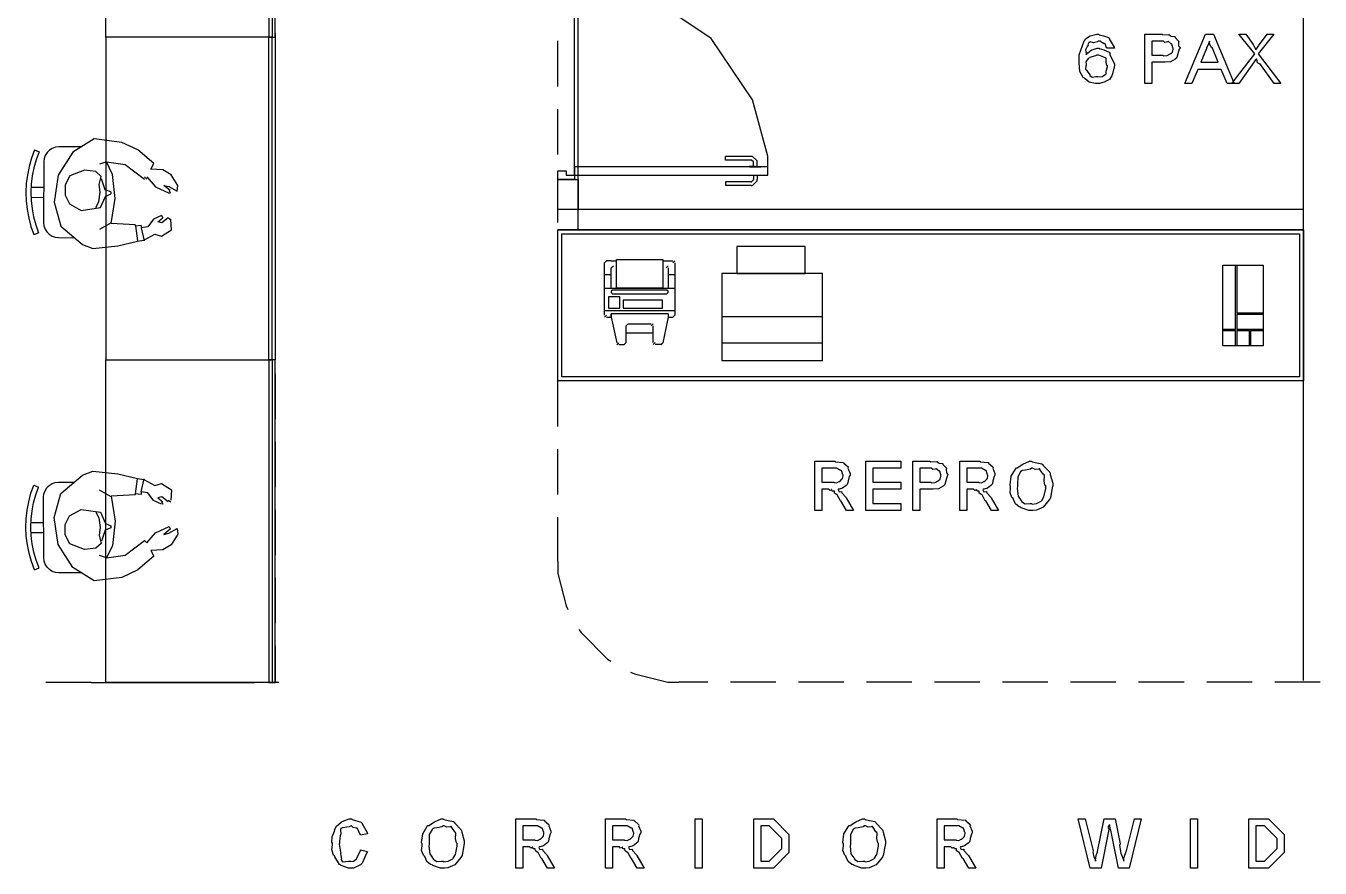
# Model space of a CAD drawing. Extents: x 0 to 23.4, y 0 to 16.5.
# Drawn here: x 4.018 to 5.703, y 8.225 to 9.321 of the extents above; entities that cross this region are included whole.
import ezdxf

# ---------------------------------------------------------------- set-up
doc = ezdxf.new("R2010")
doc.units = 0
doc.layers.get('0').update_dxf_attribs({"linetype": 'CONTINUOUS'})

msp = doc.modelspace()

# ---------------------------------------------------------------- linework, layer by layer
at = {"color": 0}
for points in [[(4.73699, 9.0561), (4.73665, 13.0203)], [(5.68158, 8.46924), (5.68158, 13.0227)], [(4.12207, 9.30664), (4.12207, 9.72657)], [(4.3386, 9.72657), (4.3386, 9.30664)], [(4.9841, 9.12717), (4.9841, 9.15169), (4.96431, 9.2251), (4.91043, 9.30501), (4.83046, 9.35894), (4.75706, 9.37869), (4.73258, 9.37869)], [(4.73258, 9.12717), (4.73258, 9.37869)], [(4.12207, 9.30664), (4.12207, 8.88672)], [(4.3386, 9.30664), (4.12207, 9.30664)], [(4.3386, 9.30664), (4.12207, 9.30664)], [(4.33464, 9.30664), (4.3386, 9.30664)], [(4.33464, 9.30664), (4.3386, 9.30664)], [(4.3386, 8.88672), (4.3386, 9.30664)], [(4.34326, 9.2525), (4.34326, 9.31153)], [(4.71072, 9.24274), (4.71072, 9.30181)], [(4.34326, 9.1639), (4.34326, 9.22299)], [(4.71072, 9.15419), (4.71072, 9.21322)], [(4.10704, 9.17443), (4.0791, 9.15701)], [(4.14324, 9.16976), (4.10704, 9.17443)], [(4.16407, 9.16004), (4.14324, 9.16976)], [(4.02919, 9.15989), (4.02533, 9.14931), (4.02225, 9.1384), (4.02007, 9.12733), (4.01867, 9.11615), (4.01818, 9.10488), (4.01856, 9.09358), (4.01975, 9.08236), (4.02181, 9.07129), (4.02468, 9.06039), (4.02843, 9.04975)], [(4.03526, 9.15739), (4.03157, 9.14729), (4.02865, 9.13687), (4.02653, 9.12636), (4.02522, 9.11561), (4.02474, 9.10488), (4.02507, 9.09407), (4.02621, 9.08339), (4.02821, 9.07275), (4.03097, 9.06233), (4.0345, 9.05219)], [(4.02919, 9.15989), (4.03526, 9.15739)], [(4.06108, 9.1639), (4.05669, 9.16342), (4.05251, 9.16194), (4.04878, 9.15961), (4.04568, 9.15653), (4.04329, 9.15278), (4.04183, 9.14865), (4.04135, 9.14426)], [(4.0791, 9.15701), (4.06, 9.12706)], [(4.09006, 9.16385), (4.06108, 9.1639)], [(4.18457, 9.14242), (4.16407, 9.16004)], [(4.96224, 9.15147), (4.92899, 9.15147)], [(4.92899, 9.14665), (4.92899, 9.15147)], [(4.97011, 9.14356), (4.97011, 9.14556), (4.96419, 9.15147), (4.96224, 9.15147)], [(4.04135, 9.14426), (4.04118, 9.06554)], [(4.09451, 9.13357), (4.07536, 9.12636)], [(4.10906, 9.13194), (4.09451, 9.13357)], [(4.12321, 9.14442), (4.11399, 9.14128)], [(4.12321, 9.14442), (4.14757, 9.14085)], [(4.13086, 9.12819), (4.12321, 9.14442)], [(4.14757, 9.14085), (4.17242, 9.12185)], [(4.18072, 9.13476), (4.18457, 9.14242)], [(4.1964, 9.13385), (4.18072, 9.13476)], [(4.20719, 9.12744), (4.1964, 9.13385)], [(4.34332, 9.07536), (4.34326, 9.13439)], [(4.96224, 9.14665), (4.92899, 9.14665)], [(4.96039, 9.13813), (4.97504, 9.13813), (4.96039, 9.139)], [(4.96528, 9.14356), (4.96528, 9.14438), (4.963, 9.14665), (4.96224, 9.14665)], [(4.96528, 9.139), (4.96528, 9.14356)], [(4.97011, 9.139), (4.97011, 9.14356)], [(4.06, 9.12706), (4.05512, 9.09207)], [(4.07536, 9.12636), (4.06917, 9.11447)], [(4.11626, 9.12549), (4.10906, 9.13194)], [(4.11361, 9.11507), (4.11626, 9.12549)], [(4.12153, 9.10824), (4.11643, 9.12244)], [(4.13422, 9.09668), (4.13086, 9.12819)], [(4.17242, 9.12478), (4.17572, 9.12185)], [(4.17572, 9.12478), (4.18712, 9.11208)], [(4.21615, 9.11367), (4.20719, 9.12744)], [(4.71072, 9.0656), (4.71072, 9.12463)], [(4.96224, 9.11865), (4.92899, 9.11865)], [(4.92899, 9.11865), (4.92899, 9.11382)], [(4.96039, 9.12717), (4.97504, 9.12717), (4.96039, 9.12631)], [(4.96224, 9.11382), (4.96419, 9.11382), (4.97011, 9.11974), (4.97011, 9.12169)], [(4.96224, 9.11865), (4.963, 9.11865), (4.96528, 9.12093), (4.96528, 9.12169)], [(4.96528, 9.12631), (4.96528, 9.12169)], [(4.97011, 9.12631), (4.97011, 9.12169)], [(4.02474, 9.11143), (4.04129, 9.11139)], [(4.06917, 9.11447), (4.06912, 9.10101)], [(4.06912, 9.10101), (4.07476, 9.08963)], [(4.11317, 9.0925), (4.1149, 9.10482)], [(4.1149, 9.10482), (4.11361, 9.11507)], [(4.11513, 9.08485), (4.1219, 9.0995)], [(4.12858, 9.10558), (4.12153, 9.10824)], [(4.1219, 9.0995), (4.12896, 9.10271)], [(4.12858, 9.10558), (4.12896, 9.10271)], [(4.18712, 9.11208), (4.20486, 9.10374)], [(4.1976, 9.11387), (4.20415, 9.11236)], [(4.20617, 9.10715), (4.1976, 9.11387)], [(4.20415, 9.11236), (4.21496, 9.10618)], [(4.20486, 9.10715), (4.20617, 9.10374)], [(4.21496, 9.10618), (4.21615, 9.11367)], [(4.96224, 9.11382), (4.92899, 9.11382)], [(4.02474, 9.09831), (4.04124, 9.09825)], [(4.05512, 9.09207), (4.06386, 9.06088)], [(4.07476, 9.08963), (4.09028, 9.08132)], [(4.09028, 9.08132), (4.11513, 9.08485)], [(4.10915, 9.0849), (4.11317, 9.0925)], [(4.12939, 9.06429), (4.13422, 9.09668)], [(5.68158, 9.08242), (4.71072, 9.08236)], [(4.04118, 9.06554), (4.04167, 9.06114), (4.04313, 9.05697), (4.04546, 9.05322), (4.04856, 9.05013), (4.05231, 9.04775), (4.05643, 9.04628), (4.06082, 9.04579)], [(4.12901, 9.06494), (4.11421, 9.05621)], [(4.18425, 9.06972), (4.17714, 9.05968)], [(4.19493, 9.07465), (4.18425, 9.06972)], [(4.18983, 9.06629), (4.1964, 9.07167)], [(4.19536, 9.065), (4.18983, 9.06629)], [(4.19493, 9.07465), (4.1964, 9.07167)], [(4.20329, 9.07167), (4.19536, 9.065)], [(4.20329, 9.07167), (4.20697, 9.06922)], [(4.20757, 9.05583), (4.20697, 9.06922)], [(4.02843, 9.04975), (4.0345, 9.05219)], [(4.06386, 9.06088), (4.09174, 9.03689)], [(4.16032, 9.0625), (4.12939, 9.06429)], [(4.16032, 9.0625), (4.16043, 9.06088)], [(4.16808, 9.06174), (4.16043, 9.06088)], [(4.16108, 9.06125), (4.16342, 9.04161)], [(4.16808, 9.06174), (4.1684, 9.05849)], [(4.17714, 9.05968), (4.1684, 9.05849)], [(4.1684, 9.05849), (4.17199, 9.04172)], [(4.17156, 9.04238), (4.18608, 9.05018)], [(4.18608, 9.05018), (4.19456, 9.04769)], [(4.19456, 9.04769), (4.20757, 9.05583)], [(5.68158, 9.05615), (4.71072, 9.0561)], [(4.06082, 9.04579), (4.08143, 9.04574)], [(4.09174, 9.03689), (4.10542, 9.03162)], [(4.10542, 9.03162), (4.13807, 9.03521)], [(4.13807, 9.03521), (4.16331, 9.04107)], [(4.16331, 9.04107), (4.17156, 9.04238)], [(4.34332, 8.98676), (4.34332, 9.04579)], [(4.71072, 8.977), (4.71072, 9.03608)], [(4.77138, 9.01307), (4.77403, 9.01579)], [(4.78028, 9.01579), (4.77403, 9.01579)], [(4.78028, 9.01579), (4.787, 9.01579)], [(4.8476, 9.01579), (4.85433, 9.01579)], [(4.85433, 9.01579), (4.86057, 9.01579)], [(4.86057, 9.01307), (4.86322, 9.01579)], [(4.77138, 8.94482), (4.77138, 9.01307)], [(4.77138, 8.99794), (4.78028, 8.99794)], [(4.78028, 9.0064), (4.78299, 9.00906)], [(4.78028, 8.98008), (4.78028, 9.0064)], [(4.85161, 9.0064), (4.85433, 9.00906)], [(4.85433, 9.0064), (4.85433, 8.98008)], [(4.85433, 8.99794), (4.86322, 8.99794)], [(4.86322, 9.01307), (4.86322, 8.94482)], [(5.59304, 8.92643), (5.59304, 9.01014)], [(5.59462, 9.01014), (5.59462, 8.94769)], [(4.77138, 8.98008), (4.78028, 8.98008)], [(4.77653, 8.96864), (4.77653, 8.95394)], [(4.79124, 8.96864), (4.77653, 8.96864)], [(4.78239, 8.9776), (4.78179, 8.9776), (4.78017, 8.97597), (4.78017, 8.97537)], [(4.78017, 8.97537), (4.78017, 8.97499)], [(4.78017, 8.97499), (4.78017, 8.97444), (4.78179, 8.97276), (4.78239, 8.97276)], [(4.78028, 8.98008), (4.85433, 8.98008)], [(4.85194, 8.9776), (4.78239, 8.9776)], [(4.78239, 8.97276), (4.85194, 8.97276)], [(4.79124, 8.95394), (4.79124, 8.96864)], [(4.85417, 8.97537), (4.85417, 8.97597), (4.85249, 8.9776), (4.85194, 8.9776)], [(4.85194, 8.97276), (4.85249, 8.97276), (4.85417, 8.97444), (4.85417, 8.97499)], [(4.85417, 8.97499), (4.85417, 8.97537)], [(4.85433, 8.98008), (4.86322, 8.98008)], [(4.34332, 8.89817), (4.34332, 8.95725)], [(4.71072, 8.88846), (4.71072, 8.94749)], [(4.77138, 8.95107), (4.86322, 8.95107)], [(4.77653, 8.95394), (4.79124, 8.95394)], [(4.85433, 8.94683), (4.78028, 8.94683)], [(4.78028, 8.94683), (4.78028, 8.94239)], [(4.78028, 8.94239), (4.78028, 8.94683)], [(4.85433, 8.94683), (4.85433, 8.94239)], [(4.85433, 8.94683), (4.85433, 8.94239)], [(5.62907, 8.94769), (5.59462, 8.94769)], [(4.77138, 8.94217), (4.77403, 8.94482)], [(4.77403, 8.94217), (4.78033, 8.94217)], [(4.78028, 8.94239), (4.78733, 8.90881)], [(4.79964, 8.93099), (4.80231, 8.93365)], [(4.79964, 8.90935), (4.79964, 8.93099)], [(4.80231, 8.93365), (4.83231, 8.93365)], [(4.83231, 8.93099), (4.83496, 8.93365)], [(4.83496, 8.90935), (4.83496, 8.93099)], [(4.85433, 8.94239), (4.84728, 8.90881)], [(4.85428, 8.94217), (4.86057, 8.94217)], [(4.86057, 8.94217), (4.86322, 8.94482)], [(5.05544, 8.94254), (4.9241, 8.94254)], [(5.59462, 8.94612), (5.59462, 8.92643)], [(5.59462, 8.94612), (5.62907, 8.94612)], [(4.79964, 8.92171), (4.83496, 8.92171)], [(5.59304, 8.92643), (5.57661, 8.92643)], [(5.57661, 8.92486), (5.59304, 8.92486)], [(5.59304, 8.90517), (5.59304, 8.92486)], [(5.62907, 8.92643), (5.59462, 8.92643)], [(5.59462, 8.92486), (5.61106, 8.92486)], [(5.59462, 8.92486), (5.59462, 8.90517)], [(5.61106, 8.90517), (5.61106, 8.92486)], [(5.61263, 8.92486), (5.62907, 8.92486)], [(5.61263, 8.92486), (5.61263, 8.90517)], [(4.78733, 8.90668), (4.78993, 8.90881)], [(4.78993, 8.90668), (4.79699, 8.90668)], [(4.79699, 8.90668), (4.79964, 8.90935)], [(4.83496, 8.90668), (4.83762, 8.90935)], [(4.84467, 8.90668), (4.83762, 8.90668)], [(4.84467, 8.90668), (4.84728, 8.90881)], [(5.05544, 8.90842), (4.9241, 8.90842)], [(4.12207, 8.88672), (4.3386, 8.88672)], [(4.12207, 8.46679), (4.12207, 8.88672)], [(4.12207, 8.88672), (4.3386, 8.88672)], [(4.3386, 8.88672), (4.3386, 8.46679)], [(4.34332, 8.80963), (4.34332, 8.86865)], [(4.71072, 8.79986), (4.71072, 8.85889)], [(4.34332, 8.72103), (4.34332, 8.78006)], [(4.71078, 8.71126), (4.71078, 8.77035)], [(4.06386, 8.71257), (4.09174, 8.73649)], [(4.09174, 8.73649), (4.10542, 8.74175)], [(4.10542, 8.74175), (4.13807, 8.73817)], [(4.13807, 8.73817), (4.16331, 8.73232)], [(4.16108, 8.71213), (4.16342, 8.73182)], [(4.16331, 8.73232), (4.17156, 8.73101)], [(4.1684, 8.7149), (4.17199, 8.73167)], [(4.17156, 8.73101), (4.18608, 8.72325)], [(4.02919, 8.6135), (4.02533, 8.62408), (4.02225, 8.63499), (4.02007, 8.64606), (4.01867, 8.65722), (4.01818, 8.66851), (4.01856, 8.67979), (4.01975, 8.69103), (4.02181, 8.7021), (4.02468, 8.713), (4.02843, 8.72368)], [(4.03526, 8.616), (4.03157, 8.62608), (4.02865, 8.6365), (4.02653, 8.64703), (4.02522, 8.65776), (4.02474, 8.66851), (4.02507, 8.67931), (4.02621, 8.69), (4.02821, 8.70063), (4.03097, 8.71104), (4.0345, 8.72119)], [(4.02843, 8.72368), (4.0345, 8.72119)], [(4.04118, 8.70785), (4.04167, 8.71224), (4.04313, 8.71642), (4.04546, 8.72017), (4.04856, 8.72325), (4.05231, 8.72564), (4.05643, 8.72711), (4.06082, 8.7276)], [(4.05512, 8.68132), (4.06386, 8.71257)], [(4.06082, 8.7276), (4.08143, 8.72765)], [(4.12901, 8.70844), (4.11421, 8.71718)], [(4.16032, 8.71089), (4.12939, 8.7091)], [(4.16032, 8.71251), (4.16043, 8.71089)], [(4.16808, 8.71164), (4.16043, 8.71251)], [(4.16808, 8.7149), (4.1684, 8.71164)], [(4.17714, 8.71371), (4.1684, 8.7149)], [(4.18425, 8.70367), (4.17714, 8.71371)], [(4.18608, 8.72325), (4.19456, 8.72569)], [(4.19456, 8.72569), (4.20757, 8.71756)], [(4.20757, 8.71756), (4.20697, 8.70415)], [(4.04135, 8.62913), (4.04118, 8.70785)], [(4.12939, 8.7091), (4.13422, 8.67676)], [(4.19493, 8.69874), (4.18425, 8.70367)], [(4.19536, 8.70839), (4.18983, 8.70708)], [(4.18983, 8.70708), (4.1964, 8.70171)], [(4.19493, 8.70171), (4.1964, 8.69874)], [(4.20329, 8.70171), (4.19536, 8.70839)], [(4.20329, 8.70415), (4.20697, 8.70171)], [(4.06, 8.64632), (4.05512, 8.68132)], [(4.06912, 8.67236), (4.07476, 8.68375)], [(4.07476, 8.68375), (4.09028, 8.69211)], [(4.09028, 8.69211), (4.11513, 8.68853)], [(4.10915, 8.68847), (4.11317, 8.68088)], [(4.11317, 8.68088), (4.1149, 8.66857)], [(4.11513, 8.68853), (4.1219, 8.67389)], [(4.34332, 8.63243), (4.34332, 8.69151)], [(4.71078, 8.62446), (4.71078, 8.68175)], [(4.02474, 8.67507), (4.04124, 8.67513)], [(4.02474, 8.66194), (4.04129, 8.662)], [(4.06917, 8.6589), (4.06912, 8.67236)], [(4.1149, 8.66857), (4.11361, 8.65831)], [(4.12153, 8.66515), (4.11643, 8.65093)], [(4.12858, 8.66786), (4.12153, 8.66515)], [(4.1219, 8.67389), (4.12896, 8.67068)], [(4.12858, 8.67068), (4.12896, 8.66786)], [(4.13422, 8.67676), (4.13086, 8.64518)], [(4.17572, 8.6486), (4.18712, 8.66135)], [(4.18712, 8.66135), (4.20486, 8.66965)], [(4.20617, 8.66624), (4.1976, 8.6595)], [(4.1976, 8.6595), (4.20415, 8.66103)], [(4.20415, 8.66103), (4.21496, 8.66721)], [(4.20486, 8.66965), (4.20617, 8.66624)], [(4.21496, 8.66721), (4.21615, 8.65972)], [(4.0791, 8.61638), (4.06, 8.64632)], [(4.07536, 8.64703), (4.06917, 8.6589)], [(4.09451, 8.63981), (4.07536, 8.64703)], [(4.11626, 8.64789), (4.10906, 8.64144)], [(4.11361, 8.65831), (4.11626, 8.64789)], [(4.13086, 8.64518), (4.12321, 8.62896)], [(4.14757, 8.63254), (4.17242, 8.65153)], [(4.17242, 8.65153), (4.17572, 8.6486)], [(4.20719, 8.64594), (4.1964, 8.6396)], [(4.21615, 8.65972), (4.20719, 8.64594)], [(4.06108, 8.60949), (4.05669, 8.60997), (4.05251, 8.61143), (4.04878, 8.61376), (4.04568, 8.61686), (4.04329, 8.62061), (4.04183, 8.62472), (4.04135, 8.62913)], [(4.10906, 8.64144), (4.09451, 8.63981)], [(4.12321, 8.62896), (4.11399, 8.63211)], [(4.12321, 8.62896), (4.14757, 8.63254)], [(4.18457, 8.63103), (4.16407, 8.61333)], [(4.1964, 8.6396), (4.18072, 8.63861)], [(4.18072, 8.63861), (4.18457, 8.63103)], [(4.02919, 8.6135), (4.03526, 8.616)], [(4.10704, 8.59896), (4.0791, 8.61638)], [(4.16407, 8.61333), (4.14324, 8.60363)], [(4.71078, 8.62446), (4.71078, 8.60878), (4.72168, 8.56663), (4.72385, 8.56163)], [(4.09006, 8.60954), (4.06108, 8.60949)], [(4.14324, 8.60363), (4.10704, 8.59896)], [(4.34332, 8.54389), (4.34332, 8.60292)], [(4.73812, 8.53581), (4.74089, 8.53174), (4.7755, 8.49713), (4.77962, 8.49431)], [(4.34332, 8.46696), (4.34332, 8.51432)], [(4.80544, 8.48004), (4.81039, 8.47792), (4.85385, 8.46701), (4.86833, 8.46701)], [(4.10314, 8.46669), (4.04411, 8.46664)], [(4.10319, 8.46674), (4.31581, 8.46674)], [(4.3386, 8.46679), (4.12207, 8.46679)], [(4.19174, 8.46669), (4.13265, 8.46669)], [(4.28033, 8.46674), (4.22125, 8.46674)], [(4.34728, 8.46679), (4.30985, 8.46674)], [(4.33464, 8.46679), (4.3386, 8.46679)], [(4.90587, 8.46701), (4.86833, 8.46701)], [(4.99442, 8.46707), (4.93539, 8.46701)], [(5.08301, 8.46707), (5.02399, 8.46707)], [(5.1716, 8.46713), (5.11253, 8.46713)], [(5.26014, 8.46718), (5.20111, 8.46713)], [(5.34874, 8.46724), (5.28971, 8.46718)], [(5.43733, 8.46724), (5.37825, 8.46724)], [(5.52593, 8.46729), (5.46685, 8.46729)], [(5.61447, 8.46733), (5.55544, 8.46729)], [(5.70307, 8.46733), (5.64399, 8.46733)]]:
    msp.add_lwpolyline(points, dxfattribs=at)
for points in [[(4.33464, 9.72657), (4.33464, 9.30664), (4.3425, 9.30664), (4.3425, 9.72657), (4.33464, 9.72657)], [(4.33464, 8.88672), (4.33464, 9.30664), (4.3425, 9.30664), (4.3425, 8.88672), (4.33464, 8.88672)], [(5.43522, 9.29238), (5.42611, 9.29238), (5.42513, 9.29275), (5.42318, 9.29813), (5.42285, 9.29844), (5.42176, 9.29813), (5.41624, 9.30149), (5.41439, 9.30149), (5.41308, 9.30063), (5.40799, 9.29958), (5.40392, 9.30063), (5.40267, 9.3004), (5.40207, 9.29964), (5.40088, 9.29682), (5.40104, 9.29585), (5.40093, 9.29562), (5.39979, 9.29476), (5.39779, 9.29031), (5.39854, 9.28521), (5.39854, 9.28369), (5.39854, 9.28369), (5.40072, 9.28635), (5.40517, 9.28987), (5.40593, 9.29021), (5.40642, 9.29042), (5.41303, 9.29238), (5.41525, 9.29238), (5.41564, 9.29204), (5.42139, 9.29031), (5.42839, 9.28717), (5.42936, 9.28608), (5.42931, 9.28412), (5.43218, 9.27756), (5.43522, 9.27192), (5.43522, 9.27001), (5.43485, 9.26818), (5.43283, 9.25885), (5.4324, 9.25786), (5.43186, 9.25624), (5.42882, 9.25163), (5.4254, 9.24994), (5.42458, 9.2494), (5.42318, 9.24869), (5.4159, 9.24658), (5.41351, 9.24658), (5.41075, 9.24658), (5.40256, 9.24832), (5.39725, 9.25239), (5.39615, 9.25353), (5.39447, 9.25418), (5.39025, 9.2621), (5.38943, 9.27328), (5.38943, 9.27696), (5.38943, 9.28358), (5.39572, 9.30208), (5.39703, 9.30344), (5.39751, 9.30453), (5.40392, 9.30865), (5.41222, 9.3106), (5.41504, 9.3106), (5.41542, 9.3099), (5.42106, 9.30832), (5.42779, 9.30647), (5.42871, 9.30561), (5.42865, 9.30453), (5.435, 9.29378), (5.43522, 9.29238)], [(5.47493, 9.24658), (5.47493, 9.3106), (5.4975, 9.3106), (5.49815, 9.3099), (5.50608, 9.31028), (5.50662, 9.31017), (5.50651, 9.30994), (5.50911, 9.308), (5.51367, 9.30751), (5.51421, 9.30712), (5.51417, 9.30638), (5.51867, 9.30171), (5.51899, 9.30106), (5.5185, 9.29992), (5.51882, 9.29557), (5.52072, 9.29351), (5.52072, 9.29281), (5.51958, 9.29118), (5.51785, 9.28504), (5.51671, 9.28049), (5.51594, 9.27957), (5.51449, 9.27826), (5.50836, 9.27485), (5.50136, 9.27414), (5.49903, 9.27414), (5.48406, 9.27414), (5.48406, 9.24658), (5.47493, 9.24658)], [(5.48406, 9.28326), (5.49837, 9.28326), (5.49914, 9.28256), (5.50385, 9.28276), (5.50803, 9.28526), (5.50857, 9.28564), (5.50857, 9.28564), (5.51069, 9.28717), (5.51161, 9.29124), (5.51161, 9.29258), (5.51124, 9.29281), (5.50999, 9.29769), (5.50965, 9.29801), (5.50939, 9.29779), (5.50553, 9.30094), (5.5051, 9.30106), (5.50435, 9.30046), (5.50108, 9.29981), (5.49903, 9.30149), (5.49837, 9.30149), (5.48406, 9.30149), (5.48406, 9.28326)], [(5.52696, 9.24658), (5.55365, 9.3106), (5.56429, 9.3106), (5.59099, 9.24658), (5.58187, 9.24658), (5.57406, 9.26481), (5.54389, 9.26481), (5.53608, 9.24658), (5.52696, 9.24658)], [(5.54758, 9.27414), (5.57036, 9.27414), (5.56278, 9.29238), (5.56153, 9.2934), (5.55919, 9.29818), (5.55914, 9.30132), (5.55908, 9.30149), (5.55854, 9.30007), (5.55669, 9.29574), (5.55533, 9.29292), (5.55496, 9.29194), (5.54758, 9.27414)], [(5.58811, 9.24658), (5.61806, 9.285), (5.59722, 9.3106), (5.60633, 9.3106), (5.6161, 9.29715), (5.61669, 9.29551), (5.61942, 9.29064), (5.61936, 9.29042), (5.61936, 9.29042), (5.62256, 9.29476), (5.62304, 9.29542), (5.63411, 9.3106), (5.64301, 9.3106), (5.6224, 9.285), (5.65213, 9.24658), (5.64324, 9.24658), (5.62478, 9.2724), (5.62435, 9.27214), (5.62175, 9.27344), (5.62071, 9.278), (5.62022, 9.27869), (5.61903, 9.27718), (5.61431, 9.27046), (5.61415, 9.27024), (5.59722, 9.24658), (5.58811, 9.24658)], [(5.39854, 9.27024), (5.398, 9.26921), (5.39779, 9.26525), (5.39996, 9.26346), (5.40028, 9.26286), (5.3999, 9.26237), (5.4031, 9.25776), (5.40332, 9.25743), (5.40343, 9.25667), (5.40625, 9.25478), (5.41103, 9.25569), (5.41265, 9.25569), (5.41357, 9.25493), (5.41949, 9.25549), (5.4241, 9.25879), (5.42437, 9.25939), (5.42437, 9.25939), (5.42475, 9.26237), (5.42611, 9.26796), (5.42611, 9.26981), (5.4254, 9.27007), (5.42453, 9.27425), (5.42464, 9.27903), (5.42437, 9.27957), (5.4235, 9.27979), (5.41521, 9.28326), (5.41243, 9.28326), (5.41086, 9.28261), (5.40597, 9.28125), (5.40332, 9.28017), (5.40267, 9.27957), (5.40126, 9.27881), (5.39789, 9.27485), (5.39854, 9.27143), (5.39854, 9.27024)], [(4.71072, 9.12169), (4.71072, 9.13265), (4.72168, 9.13265), (4.72168, 9.12717), (4.73258, 9.12717), (4.73258, 9.12169), (4.71072, 9.12169)], [(4.73258, 9.12717), (4.9841, 9.12717), (4.9841, 9.13813), (4.73258, 9.13813), (4.73258, 9.12717)], [(4.73699, 9.12169), (4.73699, 9.08236), (4.71072, 9.08236), (4.71072, 9.12169), (4.73699, 9.12169)], [(5.68158, 8.85926), (4.71072, 8.85926), (4.71072, 9.0561), (5.68158, 9.0561), (5.68158, 8.85926)], [(5.67632, 8.86447), (4.71599, 8.86447), (4.71599, 9.05083), (5.67632, 9.05083), (5.67632, 8.86447)], [(4.94374, 8.99908), (5.03261, 8.99908), (5.03261, 9.0344), (4.94374, 9.0344), (4.94374, 8.99908)], [(4.787, 8.98008), (4.787, 9.01736), (4.8476, 9.01736), (4.8476, 8.98008), (4.787, 8.98008)], [(4.9241, 8.88607), (5.05544, 8.88607), (5.05544, 8.99908), (4.9241, 8.99908), (4.9241, 8.88607)], [(5.62907, 8.90517), (5.57661, 8.90517), (5.57661, 9.01014), (5.62907, 9.01014), (5.62907, 8.90517)], [(4.79585, 8.95394), (4.84706, 8.95394), (4.84706, 8.96436), (4.79585, 8.96436), (4.79585, 8.95394)], [(4.33464, 8.88672), (4.33464, 8.46679), (4.3425, 8.46679), (4.3425, 8.88672), (4.33464, 8.88672)], [(5.04546, 8.69069), (5.04546, 8.75472), (5.07172, 8.75472), (5.07226, 8.75401), (5.08214, 8.75331), (5.08279, 8.75299), (5.08301, 8.75217), (5.08849, 8.74744), (5.08886, 8.74669), (5.08832, 8.74593), (5.09125, 8.73887), (5.09125, 8.73649), (5.09017, 8.73503), (5.0886, 8.72939), (5.088, 8.72521), (5.08735, 8.72433), (5.08599, 8.7231), (5.08143, 8.71962), (5.07715, 8.71847), (5.07585, 8.71826), (5.07557, 8.71761), (5.07682, 8.71496), (5.07992, 8.71544), (5.08018, 8.71522), (5.08051, 8.71382), (5.08578, 8.70801), (5.08626, 8.70719), (5.09581, 8.69069), (5.08669, 8.69069), (5.07932, 8.70329), (5.07867, 8.70318), (5.07443, 8.7111), (5.07411, 8.71153), (5.07335, 8.71149), (5.0709, 8.71317), (5.07069, 8.71565), (5.07042, 8.71588), (5.07004, 8.7156), (5.06803, 8.71571), (5.06743, 8.71778), (5.06717, 8.71783), (5.06694, 8.71739), (5.06506, 8.71653), (5.06353, 8.71826), (5.06304, 8.71826), (5.05458, 8.71826), (5.05458, 8.69069), (5.04546, 8.69069)], [(5.05458, 8.72737), (5.07021, 8.72737), (5.07036, 8.72689), (5.07368, 8.72657), (5.07699, 8.72831), (5.07736, 8.72846), (5.07736, 8.72846), (5.07775, 8.72857), (5.08062, 8.73139), (5.08083, 8.73172), (5.08083, 8.73172), (5.08143, 8.73242), (5.08214, 8.73568), (5.08214, 8.73671), (5.08176, 8.73703), (5.07997, 8.74262), (5.07954, 8.743), (5.079, 8.74257), (5.07368, 8.74561), (5.07194, 8.74561), (5.05458, 8.74561), (5.05458, 8.72737)], [(5.11165, 8.69069), (5.11165, 8.75472), (5.15744, 8.75472), (5.15744, 8.74561), (5.12076, 8.74561), (5.12076, 8.72737), (5.15744, 8.72737), (5.15744, 8.71826), (5.12076, 8.71826), (5.12076, 8.69982), (5.15744, 8.69982), (5.15744, 8.69069), (5.11165, 8.69069)], [(5.17279, 8.69069), (5.17279, 8.75472), (5.19536, 8.75472), (5.19601, 8.75401), (5.20394, 8.75439), (5.20449, 8.75429), (5.20437, 8.75407), (5.20697, 8.75211), (5.21153, 8.75163), (5.21208, 8.75125), (5.21203, 8.75049), (5.21653, 8.74582), (5.21685, 8.74517), (5.21636, 8.74403), (5.21669, 8.73969), (5.21858, 8.73763), (5.21858, 8.73693), (5.21744, 8.73529), (5.21571, 8.72917), (5.21457, 8.72461), (5.21382, 8.72368), (5.21235, 8.72239), (5.20622, 8.71897), (5.19922, 8.71826), (5.19689, 8.71826), (5.18192, 8.71826), (5.18192, 8.69069), (5.17279, 8.69069)], [(5.18192, 8.72737), (5.19624, 8.72737), (5.197, 8.72667), (5.20171, 8.72689), (5.20589, 8.72939), (5.20643, 8.72976), (5.20643, 8.72976), (5.20856, 8.73128), (5.20947, 8.73535), (5.20947, 8.73671), (5.2091, 8.73693), (5.20785, 8.74181), (5.20751, 8.74214), (5.20725, 8.74192), (5.2034, 8.74507), (5.20296, 8.74517), (5.20221, 8.74457), (5.19894, 8.74393), (5.19689, 8.74561), (5.19624, 8.74561), (5.18192, 8.74561), (5.18192, 8.72737)], [(5.23394, 8.69069), (5.23394, 8.75472), (5.26019, 8.75472), (5.26074, 8.75401), (5.27061, 8.75331), (5.27126, 8.75299), (5.27149, 8.75217), (5.27696, 8.74744), (5.27735, 8.74669), (5.27681, 8.74593), (5.27974, 8.73887), (5.27974, 8.73649), (5.27865, 8.73503), (5.27707, 8.72939), (5.27647, 8.72521), (5.27582, 8.72433), (5.27447, 8.7231), (5.26992, 8.71962), (5.26563, 8.71847), (5.26432, 8.71826), (5.26406, 8.71761), (5.26531, 8.71496), (5.26839, 8.71544), (5.26867, 8.71522), (5.26899, 8.71382), (5.27425, 8.70801), (5.27474, 8.70719), (5.28429, 8.69069), (5.27518, 8.69069), (5.26779, 8.70329), (5.26714, 8.70318), (5.26292, 8.7111), (5.26258, 8.71153), (5.26183, 8.71149), (5.25939, 8.71317), (5.25917, 8.71565), (5.2589, 8.71588), (5.25851, 8.7156), (5.25651, 8.71571), (5.25592, 8.71778), (5.25564, 8.71783), (5.25543, 8.71739), (5.25353, 8.71653), (5.25201, 8.71826), (5.25151, 8.71826), (5.24306, 8.71826), (5.24306, 8.69069), (5.23394, 8.69069)], [(5.24306, 8.72737), (5.25868, 8.72737), (5.25885, 8.72689), (5.26215, 8.72657), (5.26546, 8.72831), (5.26585, 8.72846), (5.26585, 8.72846), (5.26622, 8.72857), (5.2691, 8.73139), (5.26932, 8.73172), (5.26932, 8.73172), (5.26992, 8.73242), (5.27061, 8.73568), (5.27061, 8.73671), (5.27024, 8.73703), (5.26844, 8.74262), (5.26801, 8.743), (5.26747, 8.74257), (5.26215, 8.74561), (5.26042, 8.74561), (5.24306, 8.74561), (5.24306, 8.72737)], [(5.30013, 8.72194), (5.29937, 8.72424), (5.30083, 8.73525), (5.30643, 8.74462), (5.30772, 8.74604), (5.30875, 8.74636), (5.31625, 8.75087), (5.32482, 8.75472), (5.32769, 8.75472), (5.32829, 8.75401), (5.33415, 8.75265), (5.34093, 8.75131), (5.34201, 8.7506), (5.34229, 8.74963), (5.35101, 8.74056), (5.35157, 8.73931), (5.35172, 8.73753), (5.35504, 8.72635), (5.35504, 8.7226), (5.35433, 8.72071), (5.35211, 8.70692), (5.35157, 8.70568), (5.35053, 8.70438), (5.34267, 8.69504), (5.34158, 8.69439), (5.33974, 8.69347), (5.33371, 8.69119), (5.32915, 8.69069), (5.32769, 8.69069), (5.324, 8.69069), (5.31401, 8.69417), (5.31293, 8.69482), (5.31119, 8.69521), (5.30637, 8.69937), (5.30393, 8.70514), (5.30339, 8.70632), (5.30181, 8.70742), (5.29937, 8.71371), (5.30013, 8.71989), (5.30013, 8.72194)], [(5.30925, 8.72194), (5.30886, 8.71918), (5.30994, 8.70936), (5.31358, 8.70394), (5.31446, 8.70329), (5.31446, 8.70221), (5.31912, 8.69911), (5.32553, 8.69982), (5.32769, 8.69982), (5.32829, 8.69906), (5.33382, 8.6996), (5.33985, 8.7029), (5.34071, 8.7035), (5.34071, 8.7035), (5.34358, 8.70861), (5.34592, 8.71929), (5.34592, 8.72282), (5.34478, 8.72358), (5.34369, 8.72917), (5.34407, 8.73574), (5.34375, 8.73693), (5.34244, 8.73785), (5.33963, 8.74219), (5.33789, 8.7449), (5.33724, 8.74496), (5.33637, 8.74425), (5.33219, 8.74388), (5.32878, 8.74561), (5.32769, 8.74561), (5.32585, 8.74462), (5.3195, 8.74317), (5.31554, 8.74289), (5.31467, 8.74235), (5.31293, 8.74104), (5.30935, 8.73449), (5.30925, 8.7251), (5.30925, 8.72194)], [(4.45394, 8.24881), (4.46306, 8.24685), (4.46158, 8.24447), (4.45833, 8.23649), (4.45617, 8.23156), (4.45524, 8.23058), (4.45389, 8.22922), (4.44461, 8.22515), (4.44157, 8.22515), (4.43815, 8.22515), (4.42876, 8.22863), (4.4279, 8.22928), (4.42654, 8.22965), (4.42031, 8.23975), (4.41986, 8.241), (4.41846, 8.24214), (4.41644, 8.24886), (4.41726, 8.25553), (4.41726, 8.25771), (4.4165, 8.2589), (4.41683, 8.26606), (4.41976, 8.27322), (4.42031, 8.27442), (4.41982, 8.27501), (4.42264, 8.27994), (4.42844, 8.28489), (4.42942, 8.28549), (4.42974, 8.28569), (4.43907, 8.28917), (4.44222, 8.28917), (4.44303, 8.28847), (4.45458, 8.28483), (4.45546, 8.28396), (4.45589, 8.28288), (4.46268, 8.27138), (4.46306, 8.26986), (4.45394, 8.26812), (4.45335, 8.2691), (4.44987, 8.27681), (4.44938, 8.27724), (4.44819, 8.27696), (4.44417, 8.27806), (4.44222, 8.28006), (4.44157, 8.28006), (4.43892, 8.27908), (4.43033, 8.27761), (4.42833, 8.27686), (4.42833, 8.27681), (4.42796, 8.2755), (4.42811, 8.26926), (4.4279, 8.26833), (4.42714, 8.26736), (4.42638, 8.26014), (4.42638, 8.25771), (4.426, 8.25612), (4.42779, 8.24604), (4.42811, 8.24511), (4.4279, 8.24371), (4.42893, 8.23736), (4.42876, 8.23687), (4.4285, 8.23639), (4.43039, 8.23346), (4.43826, 8.23426), (4.44092, 8.23426), (4.44108, 8.23389), (4.44472, 8.23406), (4.44857, 8.23736), (4.44917, 8.23796), (4.44917, 8.23796), (4.45042, 8.24094), (4.45372, 8.24761), (4.45394, 8.24881)], [(4.53407, 8.2564), (4.53331, 8.25868), (4.53478, 8.26969), (4.54036, 8.27908), (4.54167, 8.28049), (4.54269, 8.28082), (4.55018, 8.28532), (4.55875, 8.28917), (4.56164, 8.28917), (4.56222, 8.28847), (4.56808, 8.28711), (4.57487, 8.28575), (4.57596, 8.28504), (4.57622, 8.28407), (4.58496, 8.27501), (4.5855, 8.27376), (4.58567, 8.27197), (4.58897, 8.26079), (4.58897, 8.25706), (4.58826, 8.25515), (4.58604, 8.24138), (4.5855, 8.24013), (4.58447, 8.23882), (4.57661, 8.22949), (4.57553, 8.22885), (4.57368, 8.22792), (4.56765, 8.22564), (4.5631, 8.22515), (4.56164, 8.22515), (4.55794, 8.22515), (4.54796, 8.22863), (4.54688, 8.22928), (4.54514, 8.22965), (4.54031, 8.23383), (4.53787, 8.23958), (4.53733, 8.24078), (4.53575, 8.24186), (4.53331, 8.24815), (4.53407, 8.25435), (4.53407, 8.2564)], [(4.54318, 8.2564), (4.54281, 8.25364), (4.54389, 8.24382), (4.54753, 8.23839), (4.54839, 8.23774), (4.54839, 8.23665), (4.55306, 8.23356), (4.55946, 8.23426), (4.56164, 8.23426), (4.56222, 8.23351), (4.56776, 8.23406), (4.57379, 8.23736), (4.57465, 8.23796), (4.57465, 8.23796), (4.57753, 8.24306), (4.57986, 8.25375), (4.57986, 8.25726), (4.57872, 8.25803), (4.57764, 8.26361), (4.57801, 8.27018), (4.57769, 8.27138), (4.57639, 8.27229), (4.57357, 8.27664), (4.57183, 8.27935), (4.57118, 8.2794), (4.57032, 8.27869), (4.56614, 8.27832), (4.56272, 8.28006), (4.56164, 8.28006), (4.55979, 8.27908), (4.55344, 8.27761), (4.54949, 8.27735), (4.54861, 8.27681), (4.54688, 8.2755), (4.54329, 8.26893), (4.54318, 8.25956), (4.54318, 8.2564)], [(4.65597, 8.22515), (4.65597, 8.28917), (4.68224, 8.28917), (4.68278, 8.28847), (4.69265, 8.28776), (4.69331, 8.28743), (4.69353, 8.28663), (4.699, 8.2819), (4.69938, 8.28114), (4.69883, 8.28039), (4.70176, 8.27333), (4.70176, 8.27094), (4.70068, 8.26947), (4.69911, 8.26383), (4.69851, 8.25965), (4.69786, 8.25879), (4.6965, 8.25754), (4.69194, 8.25407), (4.68767, 8.25293), (4.68636, 8.25271), (4.68608, 8.25206), (4.68733, 8.2494), (4.69043, 8.24989), (4.69069, 8.24968), (4.69103, 8.24826), (4.69629, 8.24246), (4.69678, 8.24164), (4.70632, 8.22515), (4.69721, 8.22515), (4.68983, 8.23774), (4.68918, 8.23763), (4.68494, 8.24556), (4.68463, 8.24599), (4.68386, 8.24593), (4.68143, 8.24761), (4.68121, 8.25011), (4.68093, 8.25032), (4.68056, 8.25006), (4.67854, 8.25017), (4.67796, 8.25222), (4.67768, 8.25228), (4.67746, 8.25185), (4.67557, 8.25097), (4.67404, 8.25271), (4.67356, 8.25271), (4.6651, 8.25271), (4.6651, 8.22515), (4.65597, 8.22515)], [(4.6651, 8.26183), (4.68072, 8.26183), (4.68088, 8.26133), (4.68419, 8.26101), (4.6875, 8.26275), (4.68788, 8.26292), (4.68788, 8.26292), (4.68826, 8.26303), (4.69114, 8.26585), (4.69135, 8.26617), (4.69135, 8.26617), (4.69194, 8.26688), (4.69265, 8.27012), (4.69265, 8.27115), (4.69228, 8.27149), (4.69049, 8.27707), (4.69006, 8.27746), (4.68951, 8.27701), (4.68419, 8.28006), (4.68246, 8.28006), (4.6651, 8.28006), (4.6651, 8.26183)], [(4.77279, 8.22515), (4.77279, 8.28917), (4.79904, 8.28917), (4.79958, 8.28847), (4.80946, 8.28776), (4.81011, 8.28743), (4.81033, 8.28663), (4.81581, 8.2819), (4.81619, 8.28114), (4.81565, 8.28039), (4.81858, 8.27333), (4.81858, 8.27094), (4.81749, 8.26947), (4.81592, 8.26383), (4.81532, 8.25965), (4.81467, 8.25879), (4.81332, 8.25754), (4.80875, 8.25407), (4.80447, 8.25293), (4.80317, 8.25271), (4.8029, 8.25206), (4.80414, 8.2494), (4.80724, 8.24989), (4.80751, 8.24968), (4.80783, 8.24826), (4.8131, 8.24246), (4.81358, 8.24164), (4.82314, 8.22515), (4.81401, 8.22515), (4.80664, 8.23774), (4.80599, 8.23763), (4.80176, 8.24556), (4.80143, 8.24599), (4.80067, 8.24593), (4.79824, 8.24761), (4.79801, 8.25011), (4.79775, 8.25032), (4.79736, 8.25006), (4.79536, 8.25017), (4.79476, 8.25222), (4.79449, 8.25228), (4.79428, 8.25185), (4.79237, 8.25097), (4.79085, 8.25271), (4.79036, 8.25271), (4.7819, 8.25271), (4.7819, 8.22515), (4.77279, 8.22515)], [(4.7819, 8.26183), (4.79753, 8.26183), (4.79769, 8.26133), (4.801, 8.26101), (4.80431, 8.26275), (4.80469, 8.26292), (4.80469, 8.26292), (4.80507, 8.26303), (4.80794, 8.26585), (4.80817, 8.26617), (4.80817, 8.26617), (4.80875, 8.26688), (4.80946, 8.27012), (4.80946, 8.27115), (4.80908, 8.27149), (4.80729, 8.27707), (4.80686, 8.27746), (4.80632, 8.27701), (4.801, 8.28006), (4.79926, 8.28006), (4.7819, 8.28006), (4.7819, 8.26183)], [(4.8896, 8.22515), (4.8896, 8.28917), (4.89871, 8.28917), (4.89871, 8.22515), (4.8896, 8.22515)], [(4.96565, 8.22515), (4.96565, 8.28917), (4.98475, 8.28917), (4.99126, 8.28917), (5.01144, 8.26899), (5.01144, 8.25749), (5.01144, 8.24533), (4.99126, 8.22515), (4.98562, 8.22515), (4.96565, 8.22515)], [(4.97478, 8.23426), (4.98519, 8.23426), (4.98583, 8.23426), (5.00233, 8.25076), (5.00233, 8.25771), (5.00233, 8.26357), (4.98583, 8.28006), (4.98519, 8.28006), (4.97478, 8.28006), (4.97478, 8.23426)], [(5.08247, 8.2564), (5.08171, 8.25868), (5.08317, 8.26969), (5.08876, 8.27908), (5.09006, 8.28049), (5.0911, 8.28082), (5.09858, 8.28532), (5.10715, 8.28917), (5.11003, 8.28917), (5.11062, 8.28847), (5.11649, 8.28711), (5.12326, 8.28575), (5.12435, 8.28504), (5.12462, 8.28407), (5.13336, 8.27501), (5.1339, 8.27376), (5.13406, 8.27197), (5.13737, 8.26079), (5.13737, 8.25706), (5.13667, 8.25515), (5.13444, 8.24138), (5.1339, 8.24013), (5.13286, 8.23882), (5.125, 8.22949), (5.12392, 8.22885), (5.12207, 8.22792), (5.11604, 8.22564), (5.11149, 8.22515), (5.11003, 8.22515), (5.10633, 8.22515), (5.09636, 8.22863), (5.09526, 8.22928), (5.09353, 8.22965), (5.08871, 8.23383), (5.08626, 8.23958), (5.08572, 8.24078), (5.08415, 8.24186), (5.08171, 8.24815), (5.08247, 8.25435), (5.08247, 8.2564)], [(5.09158, 8.2564), (5.09119, 8.25364), (5.09229, 8.24382), (5.09592, 8.23839), (5.09679, 8.23774), (5.09679, 8.23665), (5.10146, 8.23356), (5.10786, 8.23426), (5.11003, 8.23426), (5.11062, 8.23351), (5.11615, 8.23406), (5.12218, 8.23736), (5.12304, 8.23796), (5.12304, 8.23796), (5.12592, 8.24306), (5.12825, 8.25375), (5.12825, 8.25726), (5.12711, 8.25803), (5.12603, 8.26361), (5.12642, 8.27018), (5.12608, 8.27138), (5.12478, 8.27229), (5.12196, 8.27664), (5.12022, 8.27935), (5.11957, 8.2794), (5.11871, 8.27869), (5.11453, 8.27832), (5.11111, 8.28006), (5.11003, 8.28006), (5.10818, 8.27908), (5.10183, 8.27761), (5.09787, 8.27735), (5.097, 8.27681), (5.09526, 8.2755), (5.09169, 8.26893), (5.09158, 8.25956), (5.09158, 8.2564)], [(5.20432, 8.22515), (5.20432, 8.28917), (5.23058, 8.28917), (5.23112, 8.28847), (5.241, 8.28776), (5.24164, 8.28743), (5.24186, 8.28663), (5.24735, 8.2819), (5.24772, 8.28114), (5.24718, 8.28039), (5.25011, 8.27333), (5.25011, 8.27094), (5.24903, 8.26947), (5.24744, 8.26383), (5.24685, 8.25965), (5.24621, 8.25879), (5.24485, 8.25754), (5.24029, 8.25407), (5.236, 8.25293), (5.23469, 8.25271), (5.23443, 8.25206), (5.23568, 8.2494), (5.23876, 8.24989), (5.23904, 8.24968), (5.23936, 8.24826), (5.24463, 8.24246), (5.24511, 8.24164), (5.25467, 8.22515), (5.24556, 8.22515), (5.23817, 8.23774), (5.23753, 8.23763), (5.23329, 8.24556), (5.23296, 8.24599), (5.23221, 8.24593), (5.22976, 8.24761), (5.22954, 8.25011), (5.22928, 8.25032), (5.22889, 8.25006), (5.22689, 8.25017), (5.22629, 8.25222), (5.22601, 8.25228), (5.22581, 8.25185), (5.2239, 8.25097), (5.22239, 8.25271), (5.2219, 8.25271), (5.21343, 8.25271), (5.21343, 8.22515), (5.20432, 8.22515)], [(5.21343, 8.26183), (5.22906, 8.26183), (5.22922, 8.26133), (5.23253, 8.26101), (5.23583, 8.26275), (5.23622, 8.26292), (5.23622, 8.26292), (5.2366, 8.26303), (5.23947, 8.26585), (5.23969, 8.26617), (5.23969, 8.26617), (5.24029, 8.26688), (5.241, 8.27012), (5.241, 8.27115), (5.24061, 8.27149), (5.23882, 8.27707), (5.23839, 8.27746), (5.23785, 8.27701), (5.23253, 8.28006), (5.23079, 8.28006), (5.21343, 8.28006), (5.21343, 8.26183)], [(5.40392, 8.22515), (5.38807, 8.28917), (5.39719, 8.28917), (5.40761, 8.2475), (5.40739, 8.24571), (5.40842, 8.23981), (5.41054, 8.23535), (5.41086, 8.23426), (5.41049, 8.23529), (5.41146, 8.24154), (5.41336, 8.24636), (5.41347, 8.24664), (5.42193, 8.28917), (5.43625, 8.28917), (5.44276, 8.25683), (5.44211, 8.25444), (5.44368, 8.24442), (5.44721, 8.23594), (5.44754, 8.23426), (5.44754, 8.23801), (5.45111, 8.24794), (5.45144, 8.24924), (5.46143, 8.28917), (5.47032, 8.28917), (5.45449, 8.22515), (5.44081, 8.22515), (5.43061, 8.27442), (5.43028, 8.2749), (5.42931, 8.27994), (5.42931, 8.28157), (5.4285, 8.28125), (5.42692, 8.27838), (5.42811, 8.27582), (5.428, 8.27528), (5.41803, 8.22515), (5.40392, 8.22515)], [(5.53435, 8.22515), (5.53435, 8.28917), (5.54346, 8.28917), (5.54346, 8.22515), (5.53435, 8.22515)], [(5.6104, 8.22515), (5.6104, 8.28917), (5.6295, 8.28917), (5.63601, 8.28917), (5.65619, 8.26899), (5.65619, 8.25749), (5.65619, 8.24533), (5.63601, 8.22515), (5.63037, 8.22515), (5.6104, 8.22515)], [(5.61951, 8.23426), (5.62993, 8.23426), (5.63058, 8.23426), (5.64708, 8.25076), (5.64708, 8.25771), (5.64708, 8.26357), (5.63058, 8.28006), (5.62993, 8.28006), (5.61951, 8.28006), (5.61951, 8.23426)]]:
    msp.add_lwpolyline(points, close=True, dxfattribs=at)

doc.saveas('drawing.dxf')
